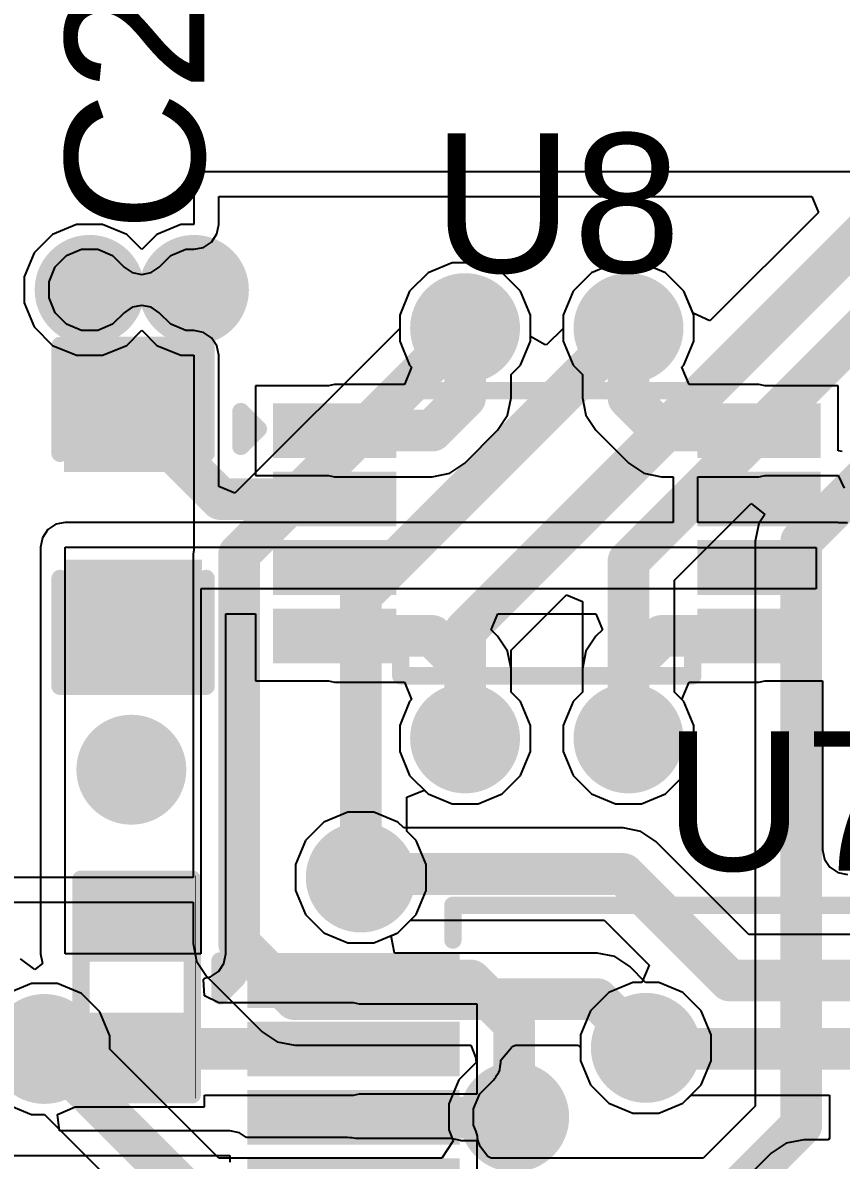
# Model space of a CAD drawing. Header units: millimetres. Extents: x -3 to 175, y -4 to 177.
# Drawn here: x 9.95 to 15.93, y 103.4 to 111.7 of the extents above; entities that cross this region are included whole.
import ezdxf

# ---------------------------------------------------------------- set-up
doc = ezdxf.new("R2010")
doc.units = ezdxf.units.MM
for name, color, linetype in [('BottomLayer', 5, 'Continuous'), ('BottomSolder', 6, 'Continuous'), ('TopLayer', 1, 'Continuous'), ('TopOverlay', 2, 'Continuous'), ('TopPaste', 8, 'Continuous'), ('TopSolder', 216, 'Continuous'), ('ViaHoleLayer', 16, 'Continuous')]:
    doc.layers.add(name, color=color, linetype=linetype)
doc.styles.add('Arial', font='', dxfattribs={"height": 0.2})
doc.styles.get('Arial').set_extended_font_data('Arial')

# ---------------------------------------------------------------- blocks, each defined once
blk = doc.blocks.new('VSSOP_8_3_1_2_1__50')
at = {"layer": 'TopLayer'}
for points in [[(-1.14999897, 0.90000074), (-1.14999897, 0.6000013399999998), (-1.94999991, 0.60000134), (-1.94999991, 0.90000074)], [(1.94999991, 0.90000074), (1.94999991, 0.6000013399999998), (1.14999897, 0.60000134), (1.14999897, 0.90000074)], [(-1.14999897, 0.4000017399999999), (-1.14999897, 0.1000023399999999), (-1.94999991, 0.1000023400000001), (-1.94999991, 0.4000017400000001)], [(1.94999991, 0.4000017399999999), (1.94999991, 0.1000023399999999), (1.14999897, 0.1000023400000001), (1.14999897, 0.4000017400000001)], [(-1.14999897, -0.09999980000000007), (-1.14999897, -0.3999992), (-1.94999991, -0.3999991999999999), (-1.94999991, -0.09999979999999992)], [(1.94999991, -0.09999980000000007), (1.94999991, -0.3999992), (1.14999897, -0.3999991999999999), (1.14999897, -0.09999979999999992)], [(-1.14999897, -0.5999988), (-1.14999897, -0.8999982), (-1.94999991, -0.8999982), (-1.94999991, -0.5999987999999999)], [(1.94999991, -0.5999988), (1.94999991, -0.8999982), (1.14999897, -0.8999982), (1.14999897, -0.5999987999999999)]]:
    blk.add_hatch(color=1, dxfattribs=at).paths.add_polyline_path(points)
at = {"layer": 'TopPaste'}
for points in [[(-1.14999897, 0.90000074), (-1.14999897, 0.6000013399999998), (-1.94999991, 0.60000134), (-1.94999991, 0.90000074)], [(1.94999991, 0.90000074), (1.94999991, 0.6000013399999998), (1.14999897, 0.60000134), (1.14999897, 0.90000074)], [(-1.14999897, 0.4000017399999999), (-1.14999897, 0.1000023399999999), (-1.94999991, 0.1000023400000001), (-1.94999991, 0.4000017400000001)], [(1.94999991, 0.4000017399999999), (1.94999991, 0.1000023399999999), (1.14999897, 0.1000023400000001), (1.14999897, 0.4000017400000001)], [(-1.14999897, -0.09999980000000007), (-1.14999897, -0.3999992), (-1.94999991, -0.3999991999999999), (-1.94999991, -0.09999979999999992)], [(1.94999991, -0.09999980000000007), (1.94999991, -0.3999992), (1.14999897, -0.3999991999999999), (1.14999897, -0.09999979999999992)], [(-1.14999897, -0.5999988), (-1.14999897, -0.8999982), (-1.94999991, -0.8999982), (-1.94999991, -0.5999987999999999)], [(1.94999991, -0.5999988), (1.94999991, -0.8999982), (1.14999897, -0.8999982), (1.14999897, -0.5999987999999999)]]:
    blk.add_hatch(color=8, dxfattribs=at).paths.add_polyline_path(points)
at = {"layer": 'TopSolder'}
for points in [[(-1.09999907, 0.95000064), (-1.09999907, 0.55000144), (-1.99999981, 0.5500014400000001), (-1.99999981, 0.95000064)], [(1.99999981, 0.95000064), (1.99999981, 0.55000144), (1.09999907, 0.5500014400000001), (1.09999907, 0.95000064)], [(-1.09999907, 0.4500016399999999), (-1.09999907, 0.05000243999999992), (-1.99999981, 0.05000244000000008), (-1.99999981, 0.45000164)], [(1.99999981, 0.4500016399999999), (1.99999981, 0.05000243999999992), (1.09999907, 0.05000244000000008), (1.09999907, 0.45000164)], [(-1.09999907, -0.04999990000000007), (-1.09999907, -0.4499991), (-1.99999981, -0.4499990999999999), (-1.99999981, -0.04999989999999992)], [(1.99999981, -0.04999990000000007), (1.99999981, -0.4499991), (1.09999907, -0.4499990999999999), (1.09999907, -0.04999989999999992)], [(-1.09999907, -0.5499989000000001), (-1.09999907, -0.9499980999999998), (-1.99999981, -0.9499980999999998), (-1.99999981, -0.5499988999999998)], [(1.99999981, -0.5499989000000001), (1.99999981, -0.9499980999999998), (1.09999907, -0.9499980999999998), (1.09999907, -0.5499988999999998)]]:
    blk.add_hatch(color=216, dxfattribs=at).paths.add_polyline_path(points)
at = {"layer": 'TopOverlay', "const_width": 0.127}
for points in [[(-1.0668, 1.0414), (1.0668, 1.0414)], [(-1.0668, 0.9143999999999999), (-1.0668, 1.0414)], [(1.0668, 0.9143999999999999), (1.0668, 1.0414)], [(-2.2352, 0.889), (-2.1082, 0.7619999999999999)], [(-2.2352, 0.635), (-2.2352, 0.889)], [(-2.2352, 0.635), (-2.1082, 0.7619999999999999)], [(-1.0668, -1.04139746), (-1.0668, -0.91439746)], [(1.0668, -1.04139746), (1.0668, -0.91439746)], [(-1.0668, -1.04139746), (1.0668, -1.04139746)]]:
    blk.add_lwpolyline(points, dxfattribs=at)
at = {"layer": 'TopOverlay', "const_width": 0.0635}
for points in [[(-1.09855, 1.0414, 1), (-1.03505, 1.0414, 1)], [(-1.09855, 1.0414, 1), (-1.03505, 1.0414, 1)], [(1.03505, 1.0414, 1), (1.09855, 1.0414, 1)], [(1.03505, 1.0414, 1), (1.09855, 1.0414, 1)], [(-2.26695, 0.889, 1), (-2.20345, 0.889, 1)], [(-2.26695, 0.889, 1), (-2.20345, 0.889, 1)], [(-1.09855, 0.9143999999999999, 1), (-1.03505, 0.9143999999999999, 1)], [(1.03505, 0.9143999999999999, 1), (1.09855, 0.9143999999999999, 1)], [(-2.13995, 0.7619999999999999, 1), (-2.07645, 0.7619999999999999, 1)], [(-2.13995, 0.7619999999999999, 1), (-2.07645, 0.7619999999999999, 1)], [(-2.26695, 0.635, 1), (-2.20345, 0.635, 1)], [(-2.26695, 0.635, 1), (-2.20345, 0.635, 1)], [(-1.09855, -0.91439746, 1), (-1.03505, -0.91439746, 1)], [(1.03505, -0.91439746, 1), (1.09855, -0.91439746, 1)], [(-1.09855, -1.04139746, 1), (-1.03505, -1.04139746, 1)], [(-1.09855, -1.04139746, 1), (-1.03505, -1.04139746, 1)], [(1.03505, -1.04139746, 1), (1.09855, -1.04139746, 1)], [(1.03505, -1.04139746, 1), (1.09855, -1.04139746, 1)]]:
    blk.add_lwpolyline(points, format="xyb", close=True, dxfattribs=at)
blk = doc.blocks.new('VSSOP_10_51')
at = {"layer": 'TopLayer'}
for points in [[(-2.9250005, 1.15000024), (-1.47500086, 1.15000024), (-1.47500086, 0.8500008399999999), (-2.9250005, 0.8500008399999999)], [(-2.9250005, 0.65000124), (-1.47500086, 0.65000124), (-1.47500086, 0.35000184), (-2.9250005, 0.35000184)], [(-2.9250005, 0.1499997), (-1.47500086, 0.1499997), (-1.47500086, -0.1499997), (-2.9250005, -0.1499997)]]:
    blk.add_hatch(color=1, dxfattribs=at).paths.add_polyline_path(points)
at = {"layer": 'TopPaste'}
for points in [[(-2.9250005, 1.15000024), (-1.47500086, 1.15000024), (-1.47500086, 0.8500008399999999), (-2.9250005, 0.8500008399999999)], [(-2.9250005, 0.65000124), (-1.47500086, 0.65000124), (-1.47500086, 0.35000184), (-2.9250005, 0.35000184)], [(-2.9250005, 0.1499997), (-1.47500086, 0.1499997), (-1.47500086, -0.1499997), (-2.9250005, -0.1499997)]]:
    blk.add_hatch(color=8, dxfattribs=at).paths.add_polyline_path(points)
at = {"layer": 'TopSolder'}
for points in [[(-2.9750004, 1.20000014), (-1.42500096, 1.20000014), (-1.42500096, 0.8000009399999999), (-2.9750004, 0.8000009399999999)], [(-2.9750004, 0.7000011399999999), (-1.42500096, 0.7000011399999999), (-1.42500096, 0.30000194), (-2.9750004, 0.30000194)], [(-2.9750004, 0.1999996), (-1.42500096, 0.1999996), (-1.42500096, -0.1999996), (-2.9750004, -0.1999996)], [(-2.9750004, -0.2999994), (-1.42500096, -0.2999994), (-1.42500096, -0.6999985999999999), (-2.9750004, -0.6999985999999999)]]:
    blk.add_hatch(color=216, dxfattribs=at).paths.add_polyline_path(points)
at = {"layer": 'TopOverlay', "const_width": 0.127}
for points in [[(-1.4732, 1.5494), (1.4732, 1.5494)], [(-1.4732, 1.2954), (-1.4732, 1.5494)], [(-3.175, 1.143), (-3.048, 1.016)], [(-3.175, 0.889), (-3.175, 1.143)], [(-3.175, 0.889), (-3.048, 1.016)]]:
    blk.add_lwpolyline(points, dxfattribs=at)
at = {"layer": 'TopOverlay', "const_width": 0.0635}
for points in [[(-1.50495, 1.5494, 1), (-1.44145, 1.5494, 1)], [(-1.50495, 1.5494, 1), (-1.44145, 1.5494, 1)], [(-1.50495, 1.2954, 1), (-1.44145, 1.2954, 1)], [(-3.20675, 1.143, 1), (-3.14325, 1.143, 1)], [(-3.20675, 1.143, 1), (-3.14325, 1.143, 1)], [(-3.07975, 1.016, 1), (-3.01625, 1.016, 1)], [(-3.07975, 1.016, 1), (-3.01625, 1.016, 1)], [(-3.20675, 0.889, 1), (-3.14325, 0.889, 1)], [(-3.20675, 0.889, 1), (-3.14325, 0.889, 1)]]:
    blk.add_lwpolyline(points, format="xyb", close=True, dxfattribs=at)
blk = doc.blocks.new('R___0402_66')
at = {"layer": 'TopLayer'}
for points in [[(-0.6985, -0.3175), (-0.6985, 0.3175), (-0.2412999999999999, 0.3175), (-0.2413, -0.3175)], [(0.2412999999999999, -0.3175), (0.2413, 0.3175), (0.6985, 0.3175), (0.6985, -0.3175)]]:
    blk.add_hatch(color=1, dxfattribs=at).paths.add_polyline_path(points)
at = {"layer": 'TopPaste'}
for points in [[(-0.6985, -0.3175), (-0.6985, 0.3175), (-0.2412999999999999, 0.3175), (-0.2413, -0.3175)], [(0.2412999999999999, -0.3175), (0.2413, 0.3175), (0.6985, 0.3175), (0.6985, -0.3175)]]:
    blk.add_hatch(color=8, dxfattribs=at).paths.add_polyline_path(points)
at = {"layer": 'TopSolder'}
for points in [[(-0.75350116, -0.37250116), (-0.75350116, 0.37250116), (-0.1862988399999999, 0.37250116), (-0.18629884, -0.37250116)], [(0.1862988399999999, -0.37250116), (0.18629884, 0.37250116), (0.75350116, 0.37250116), (0.75350116, -0.37250116)]]:
    blk.add_hatch(color=216, dxfattribs=at).paths.add_polyline_path(points)
at = {"layer": 'TopOverlay'}
for points, const_width in [([(-0.7874, 0.4064), (-0.7874, -0.4064)], 0.127), ([(-0.7874, 0.4064), (0.7874, 0.4064)], 0.127), ([(0.7874, 0.4064), (0.7874, -0.4064)], 0.127), ([(-0.7874, -0.4064), (0.7874, -0.4064)], 0.127), ([(-0.8128, -0.4318), (0.8128, -0.4318)], 0.0032258)]:
    blk.add_lwpolyline(points, dxfattribs=dict(at, const_width=const_width))
for points, const_width in [([(-0.8191499999999999, 0.4064, 1), (-0.7556499999999999, 0.4064, 1)], 0.0635), ([(-0.8191499999999999, 0.4064, 1), (-0.7556499999999999, 0.4064, 1)], 0.0635), ([(0.7556499999999999, 0.4064, 1), (0.8191499999999999, 0.4064, 1)], 0.0635), ([(0.7556499999999999, 0.4064, 1), (0.8191499999999999, 0.4064, 1)], 0.0635), ([(-0.8191499999999999, -0.4064, 1), (-0.7556499999999999, -0.4064, 1)], 0.0635), ([(-0.8191499999999999, -0.4064, 1), (-0.7556499999999999, -0.4064, 1)], 0.0635), ([(0.7556499999999999, -0.4064, 1), (0.8191499999999999, -0.4064, 1)], 0.0635), ([(0.7556499999999999, -0.4064, 1), (0.8191499999999999, -0.4064, 1)], 0.0635), ([(-0.81360518, -0.4318, 1), (-0.8119948199999999, -0.4318, 1)], 0.0016129), ([(0.8119948199999999, -0.4318, 1), (0.81360518, -0.4318, 1)], 0.0016129)]:
    blk.add_lwpolyline(points, format="xyb", close=True, dxfattribs=dict(at, const_width=const_width))
blk = doc.blocks.new('C___0603_148')
at = {"layer": 'TopLayer'}
for points in [[(-0.3809999999999999, 0.4445), (-0.3809999999999999, -0.4445), (-1.143, -0.4445), (-1.143, 0.4445)], [(1.143, 0.4445), (1.143, -0.4445), (0.3809999999999999, -0.4445), (0.3809999999999999, 0.4445)]]:
    blk.add_hatch(color=1, dxfattribs=at).paths.add_polyline_path(points)
at = {"layer": 'TopPaste'}
for points in [[(-0.3809999999999999, 0.4445), (-0.3809999999999999, -0.4445), (-1.143, -0.4445), (-1.143, 0.4445)], [(1.143, 0.4445), (1.143, -0.4445), (0.3809999999999999, -0.4445), (0.3809999999999999, 0.4445)]]:
    blk.add_hatch(color=8, dxfattribs=at).paths.add_polyline_path(points)
at = {"layer": 'TopSolder'}
for points in [[(-0.3210001199999999, 0.50449988), (-0.3210001199999999, -0.50449988), (-1.20299988, -0.50449988), (-1.20299988, 0.50449988)], [(1.20299988, 0.50449988), (1.20299988, -0.50449988), (0.3210001199999999, -0.50449988), (0.3210001199999999, 0.50449988)]]:
    blk.add_hatch(color=216, dxfattribs=at).paths.add_polyline_path(points)
at = {"layer": 'TopOverlay', "const_width": 0.127}
for points in [[(-1.2446, 0.5334), (-0.4571999999999999, 0.5334)], [(-1.2446, 0.5334), (-1.2446, -0.5334)], [(0.4571999999999999, 0.5334), (1.2446, 0.5334)], [(1.2446, 0.5334), (1.2446, -0.5334)], [(-1.2446, -0.5334), (-0.4571999999999999, -0.5334)], [(0.4571999999999999, -0.5334), (1.2446, -0.5334)]]:
    blk.add_lwpolyline(points, dxfattribs=at)
at = {"layer": 'TopOverlay', "const_width": 0.0635}
for points in [[(-1.27635, 0.5334, 1), (-1.21285, 0.5334, 1)], [(-1.27635, 0.5334, 1), (-1.21285, 0.5334, 1)], [(-0.4889499999999999, 0.5334, 1), (-0.42545, 0.5334, 1)], [(0.42545, 0.5334, 1), (0.4889499999999999, 0.5334, 1)], [(1.21285, 0.5334, 1), (1.27635, 0.5334, 1)], [(1.21285, 0.5334, 1), (1.27635, 0.5334, 1)], [(-1.27635, -0.5334, 1), (-1.21285, -0.5334, 1)], [(-1.27635, -0.5334, 1), (-1.21285, -0.5334, 1)], [(-0.4889499999999999, -0.5334, 1), (-0.42545, -0.5334, 1)], [(0.42545, -0.5334, 1), (0.4889499999999999, -0.5334, 1)], [(1.21285, -0.5334, 1), (1.27635, -0.5334, 1)], [(1.21285, -0.5334, 1), (1.27635, -0.5334, 1)]]:
    blk.add_lwpolyline(points, format="xyb", close=True, dxfattribs=at)

msp = doc.modelspace()

# ---------------------------------------------------------------- hatches: boundary and pattern name
at = {"layer": 'BottomLayer'}
h = msp.add_hatch(color=5, dxfattribs=at)
edge = h.paths.add_edge_path()
edge.add_arc((10.4394, 109.7534), 0.2999994, 0, 360)
h = msp.add_hatch(color=5, dxfattribs=at)
edge = h.paths.add_edge_path()
edge.add_arc((11.2014, 109.7534), 0.2999994, 0, 360)
h = msp.add_hatch(color=5, dxfattribs=at)
edge = h.paths.add_edge_path()
edge.add_arc((13.1826, 109.474), 0.2999994, 0, 360)
h = msp.add_hatch(color=5, dxfattribs=at)
edge = h.paths.add_edge_path()
edge.add_arc((14.37669972, 109.474), 0.2999994, 0, 360)
h = msp.add_hatch(color=5, dxfattribs=at)
edge = h.paths.add_edge_path()
edge.add_arc((13.1826, 106.47680254), 0.2999994, 0, 360)
h = msp.add_hatch(color=5, dxfattribs=at)
edge = h.paths.add_edge_path()
edge.add_arc((14.37669972, 106.47680254), 0.2999994, 0, 360)
h = msp.add_hatch(color=5, dxfattribs=at)
edge = h.paths.add_edge_path()
edge.add_arc((10.7442, 106.2482), 0.2999994, 0, 360)
h = msp.add_hatch(color=5, dxfattribs=at)
edge = h.paths.add_edge_path()
edge.add_arc((12.4206, 105.4608), 0.2999994, 0, 360)
h = msp.add_hatch(color=5, dxfattribs=at)
edge = h.paths.add_edge_path()
edge.add_arc((10.1092, 104.20820154), 0.2999994, 0, 360)
h = msp.add_hatch(color=5, dxfattribs=at)
edge = h.paths.add_edge_path()
edge.add_arc((14.5034, 104.2162), 0.2999994, 0, 360)
h = msp.add_hatch(color=5, dxfattribs=at)
edge = h.paths.add_edge_path()
edge.add_arc((13.54142326, 103.7112353), 0.2999994, 0, 360)
at = {"layer": 'BottomSolder'}
h = msp.add_hatch(color=6, dxfattribs=at)
edge = h.paths.add_edge_path()
edge.add_arc((10.4394, 109.7534), 0.4015993999999999, 0, 360)
h = msp.add_hatch(color=6, dxfattribs=at)
edge = h.paths.add_edge_path()
edge.add_arc((11.2014, 109.7534), 0.4015993999999999, 0, 360)
h = msp.add_hatch(color=6, dxfattribs=at)
edge = h.paths.add_edge_path()
edge.add_arc((13.1826, 109.474), 0.4015993999999999, 0, 360)
h = msp.add_hatch(color=6, dxfattribs=at)
edge = h.paths.add_edge_path()
edge.add_arc((14.37669972, 109.474), 0.4015993999999999, 0, 360)
h = msp.add_hatch(color=6, dxfattribs=at)
edge = h.paths.add_edge_path()
edge.add_arc((13.1826, 106.47680254), 0.4015993999999999, 0, 360)
h = msp.add_hatch(color=6, dxfattribs=at)
edge = h.paths.add_edge_path()
edge.add_arc((14.37669972, 106.47680254), 0.4015993999999999, 0, 360)
h = msp.add_hatch(color=6, dxfattribs=at)
edge = h.paths.add_edge_path()
edge.add_arc((10.7442, 106.2482), 0.4015993999999999, 0, 360)
h = msp.add_hatch(color=6, dxfattribs=at)
edge = h.paths.add_edge_path()
edge.add_arc((12.4206, 105.4608), 0.4015993999999999, 0, 360)
h = msp.add_hatch(color=6, dxfattribs=at)
edge = h.paths.add_edge_path()
edge.add_arc((10.1092, 104.20820154), 0.4015993999999999, 0, 360)
h = msp.add_hatch(color=6, dxfattribs=at)
edge = h.paths.add_edge_path()
edge.add_arc((14.5034, 104.2162), 0.4015993999999999, 0, 360)
h = msp.add_hatch(color=6, dxfattribs=at)
edge = h.paths.add_edge_path()
edge.add_arc((13.54142326, 103.7112353), 0.4015993999999999, 0, 360)
at = {"layer": 'TopLayer'}
h = msp.add_hatch(color=1, dxfattribs=at)
edge = h.paths.add_edge_path()
edge.add_arc((10.4394, 109.7534), 0.2999994, 0, 360)
h = msp.add_hatch(color=1, dxfattribs=at)
edge = h.paths.add_edge_path()
edge.add_arc((11.2014, 109.7534), 0.2999994, 0, 360)
h = msp.add_hatch(color=1, dxfattribs=at)
edge = h.paths.add_edge_path()
edge.add_arc((13.1826, 109.474), 0.2999994, 0, 360)
h = msp.add_hatch(color=1, dxfattribs=at)
edge = h.paths.add_edge_path()
edge.add_arc((14.37669972, 109.474), 0.2999994, 0, 360)
h = msp.add_hatch(color=1, dxfattribs=at)
edge = h.paths.add_edge_path()
edge.add_arc((13.1826, 106.47680254), 0.2999994, 0, 360)
h = msp.add_hatch(color=1, dxfattribs=at)
edge = h.paths.add_edge_path()
edge.add_arc((14.37669972, 106.47680254), 0.2999994, 0, 360)
h = msp.add_hatch(color=1, dxfattribs=at)
edge = h.paths.add_edge_path()
edge.add_arc((10.7442, 106.2482), 0.2999994, 0, 360)
h = msp.add_hatch(color=1, dxfattribs=at)
edge = h.paths.add_edge_path()
edge.add_arc((12.4206, 105.4608), 0.2999994, 0, 360)
h = msp.add_hatch(color=1, dxfattribs=at)
edge = h.paths.add_edge_path()
edge.add_arc((10.1092, 104.20820154), 0.2999994, 0, 360)
h = msp.add_hatch(color=1, dxfattribs=at)
edge = h.paths.add_edge_path()
edge.add_arc((14.5034, 104.2162), 0.2999994, 0, 360)
h = msp.add_hatch(color=1, dxfattribs=at)
edge = h.paths.add_edge_path()
edge.add_arc((13.54142326, 103.7112353), 0.2999994, 0, 360)
at = {"layer": 'TopSolder'}
h = msp.add_hatch(color=216, dxfattribs=at)
edge = h.paths.add_edge_path()
edge.add_arc((10.4394, 109.7534), 0.4015993999999999, 0, 360)
h = msp.add_hatch(color=216, dxfattribs=at)
edge = h.paths.add_edge_path()
edge.add_arc((11.2014, 109.7534), 0.4015993999999999, 0, 360)
h = msp.add_hatch(color=216, dxfattribs=at)
edge = h.paths.add_edge_path()
edge.add_arc((13.1826, 109.474), 0.4015993999999999, 0, 360)
h = msp.add_hatch(color=216, dxfattribs=at)
edge = h.paths.add_edge_path()
edge.add_arc((14.37669972, 109.474), 0.4015993999999999, 0, 360)
h = msp.add_hatch(color=216, dxfattribs=at)
edge = h.paths.add_edge_path()
edge.add_arc((13.1826, 106.47680254), 0.4015993999999999, 0, 360)
h = msp.add_hatch(color=216, dxfattribs=at)
edge = h.paths.add_edge_path()
edge.add_arc((14.37669972, 106.47680254), 0.4015993999999999, 0, 360)
h = msp.add_hatch(color=216, dxfattribs=at)
edge = h.paths.add_edge_path()
edge.add_arc((10.7442, 106.2482), 0.4015993999999999, 0, 360)
h = msp.add_hatch(color=216, dxfattribs=at)
edge = h.paths.add_edge_path()
edge.add_arc((12.4206, 105.4608), 0.4015993999999999, 0, 360)
h = msp.add_hatch(color=216, dxfattribs=at)
edge = h.paths.add_edge_path()
edge.add_arc((10.1092, 104.20820154), 0.4015993999999999, 0, 360)
h = msp.add_hatch(color=216, dxfattribs=at)
edge = h.paths.add_edge_path()
edge.add_arc((14.5034, 104.2162), 0.4015993999999999, 0, 360)
h = msp.add_hatch(color=216, dxfattribs=at)
edge = h.paths.add_edge_path()
edge.add_arc((13.54142326, 103.7112353), 0.4015993999999999, 0, 360)
at = {"layer": 'ViaHoleLayer'}
h = msp.add_hatch(color=16, dxfattribs=at)
edge = h.paths.add_edge_path()
edge.add_arc((10.4394, 109.7534), 0.1499997, 0, 360)
h = msp.add_hatch(color=16, dxfattribs=at)
edge = h.paths.add_edge_path()
edge.add_arc((11.2014, 109.7534), 0.1499997, 0, 360)
h = msp.add_hatch(color=16, dxfattribs=at)
edge = h.paths.add_edge_path()
edge.add_arc((13.1826, 109.474), 0.1499997, 0, 360)
h = msp.add_hatch(color=16, dxfattribs=at)
edge = h.paths.add_edge_path()
edge.add_arc((14.37669972, 109.474), 0.1499997, 0, 360)
h = msp.add_hatch(color=16, dxfattribs=at)
edge = h.paths.add_edge_path()
edge.add_arc((13.1826, 106.47680254), 0.1499997, 0, 360)
h = msp.add_hatch(color=16, dxfattribs=at)
edge = h.paths.add_edge_path()
edge.add_arc((14.37669972, 106.47680254), 0.1499997, 0, 360)
h = msp.add_hatch(color=16, dxfattribs=at)
edge = h.paths.add_edge_path()
edge.add_arc((10.7442, 106.2482), 0.1499997, 0, 360)
h = msp.add_hatch(color=16, dxfattribs=at)
edge = h.paths.add_edge_path()
edge.add_arc((12.4206, 105.4608), 0.1499997, 0, 360)
h = msp.add_hatch(color=16, dxfattribs=at)
edge = h.paths.add_edge_path()
edge.add_arc((10.1092, 104.20820154), 0.1499997, 0, 360)
h = msp.add_hatch(color=16, dxfattribs=at)
edge = h.paths.add_edge_path()
edge.add_arc((14.5034, 104.2162), 0.1499997, 0, 360)
h = msp.add_hatch(color=16, dxfattribs=at)
edge = h.paths.add_edge_path()
edge.add_arc((13.54142326, 103.7112353), 0.1499997, 0, 360)

# ---------------------------------------------------------------- linework, layer by layer
at = {"layer": 'BottomLayer'}
for p, q in [((16.062579, 110.617), (11.2014, 110.617)), ((11.2014, 110.617), (11.2014, 110.2311994)), ((11.38268234, 110.2311994), (11.38268234, 110.43571766)), ((11.38268234, 110.43571766), (15.715361, 110.43571766)), ((15.715361, 110.43571766), (15.7639639, 110.3183849)), ((15.7639639, 110.3183849), (14.97183188, 109.52625288)), ((10.34436082, 110.2311994), (10.16874776, 110.15845888)), ((10.53443918, 110.2311994), (10.34436082, 110.2311994)), ((10.71005224, 110.15845888), (10.53443918, 110.2311994)), ((11.10636082, 110.2311994), (10.93074776, 110.15845888)), ((11.2014, 110.2311994), (11.10636082, 110.2311994)), ((11.36888252, 110.16182692), (11.38268234, 110.2311994)), ((10.16874776, 110.15845888), (10.03434112, 110.02405224)), ((10.8204, 110.04811112), (10.71005224, 110.15845888)), ((10.93074776, 110.15845888), (10.8204, 110.04811112)), ((11.32958618, 110.10301322), (11.36888252, 110.16182692)), ((10.03434112, 110.02405224), (9.961600599999999, 109.84843918)), ((10.27143742, 110.00477618), (10.38041866, 110.04991706)), ((10.38041866, 110.04991706), (10.49838388, 110.04991706)), ((10.49838388, 110.04991706), (10.60736258, 110.00477618)), ((11.03343742, 110.00477618), (11.14241866, 110.04991706)), ((11.14241866, 110.04991706), (11.2014, 110.04991706)), ((11.2014, 110.04991706), (11.27077248, 110.06371688)), ((11.27077248, 110.06371688), (11.32958618, 110.10301322)), ((10.18802382, 109.92136258), (10.27143742, 110.00477618)), ((10.60736258, 110.00477618), (10.69221382, 109.91992494)), ((10.94858618, 109.91992494), (11.03343742, 110.00477618)), ((13.08756082, 109.9517994), (12.91194776, 109.87905888)), ((13.27763918, 109.9517994), (13.08756082, 109.9517994)), ((13.45325224, 109.87905888), (13.27763918, 109.9517994)), ((14.28166054, 109.9517994), (14.10604748, 109.87905888)), ((14.4717389, 109.9517994), (14.28166054, 109.9517994)), ((14.64735196, 109.87905888), (14.4717389, 109.9517994)), ((10.14288294, 109.81238388), (10.18802382, 109.92136258)), ((10.69221382, 109.91992494), (10.75102498, 109.8806286)), ((10.75102498, 109.8806286), (10.8204, 109.86682878)), ((10.8204, 109.86682878), (10.88977502, 109.8806286)), ((10.88977502, 109.8806286), (10.94858618, 109.91992494)), ((12.91194776, 109.87905888), (12.77754112, 109.74465224)), ((13.58765888, 109.74465224), (13.45325224, 109.87905888)), ((14.10604748, 109.87905888), (13.97164084, 109.74465224)), ((14.7817586, 109.74465224), (14.64735196, 109.87905888)), ((9.961600599999999, 109.84843918), (9.961600599999999, 109.65836082)), ((10.14288294, 109.69441866), (10.14288294, 109.81238388)), ((10.18802382, 109.58543742), (10.14288294, 109.69441866)), ((12.77754112, 109.74465224), (12.7048006, 109.56903918)), ((13.6603994, 109.56903918), (13.58765888, 109.74465224)), ((13.97164084, 109.74465224), (13.89890032, 109.56903918)), ((14.84879174, 109.58281868), (14.7817586, 109.74465224)), ((9.961600599999999, 109.65836082), (10.03434112, 109.48274776)), ((10.75102498, 109.6261714), (10.69221382, 109.58687506)), ((10.8204, 109.63997122), (10.75102498, 109.6261714)), ((10.88977502, 109.6261714), (10.8204, 109.63997122)), ((10.94858618, 109.58687506), (10.88977502, 109.6261714)), ((10.27143742, 109.50202382), (10.18802382, 109.58543742)), ((10.69221382, 109.58687506), (10.60736258, 109.50202382)), ((11.03343742, 109.50202382), (10.94858618, 109.58687506)), ((12.7048006, 109.56903918), (12.7048006, 109.4723236)), ((13.6603994, 109.41342862), (13.6603994, 109.56903918)), ((13.89890032, 109.56903918), (13.89890032, 109.4723236)), ((14.97183188, 109.52625288), (14.84879174, 109.58281868)), ((10.03434112, 109.48274776), (10.16874776, 109.34834112)), ((10.38041612, 109.45688294), (10.27143742, 109.50202382)), ((10.49838134, 109.45688294), (10.38041612, 109.45688294)), ((10.60736258, 109.50202382), (10.49838134, 109.45688294)), ((10.71005224, 109.34834112), (10.8204, 109.45868888)), ((10.8204, 109.45868888), (10.93074776, 109.34834112)), ((11.14241612, 109.45688294), (11.03343742, 109.50202382)), ((11.2014, 109.45688294), (11.14241612, 109.45688294)), ((11.27077248, 109.44308312), (11.2014, 109.45688294)), ((11.32958618, 109.40378678), (11.27077248, 109.44308312)), ((12.7048006, 109.4723236), (11.5000151, 108.2675381)), ((13.89890032, 109.4723236), (13.77773216, 109.35115544)), ((11.36888252, 109.34497308), (11.32958618, 109.40378678)), ((13.7629519, 109.35466064), (13.6603994, 109.41342862)), ((10.16874776, 109.34834112), (10.34436082, 109.2756006)), ((10.34436082, 109.2756006), (10.53443918, 109.2756006)), ((10.53443918, 109.2756006), (10.71005224, 109.34834112)), ((10.93074776, 109.34834112), (11.10636082, 109.2756006)), ((11.10636082, 109.2756006), (11.2014, 109.2756006)), ((11.2014, 109.2756006), (11.2014, 107.85552216)), ((11.38268234, 109.2756006), (11.36888252, 109.34497308)), ((11.38268234, 108.316141), (11.38268234, 109.2756006)), ((13.77773216, 109.35115544), (13.7629519, 109.35466064)), ((11.5000151, 108.2675381), (11.38268234, 108.316141)), ((14.71336656, 107.63304102), (15.27381502, 108.19348948)), ((15.27381502, 108.19348948), (15.37246354, 108.11253206)), ((15.37246354, 108.11253206), (15.32818626, 108.046266)), ((15.32818626, 108.046266), (15.30255766, 107.91742704)), ((15.30255766, 107.91742704), (15.30255766, 103.78968066)), ((11.2014, 107.85552216), (11.19493062, 107.823)), ((11.19493062, 107.823), (11.19493062, 105.4608)), ((14.7133691, 106.81584428), (14.71336656, 107.63304102)), ((13.51926938, 107.12144438), (13.92269504, 107.52487004)), ((13.92269504, 107.52487004), (14.0400278, 107.47626968)), ((14.0400278, 107.47626968), (14.04003034, 106.81584428)), ((13.51926938, 106.81584428), (13.51926938, 107.12144438)), ((13.58765888, 106.74745478), (13.51926938, 106.81584428)), ((14.04003034, 106.81584428), (13.97164084, 106.74745478)), ((14.7817586, 106.74745478), (14.7133691, 106.81584428)), ((13.6603994, 106.57184172), (13.58765888, 106.74745478)), ((13.97164084, 106.74745478), (13.89890032, 106.57184172)), ((14.85449912, 106.57184172), (14.7817586, 106.74745478)), ((13.6603994, 106.38176336), (13.6603994, 106.57184172)), ((13.89890032, 106.57184172), (13.89890032, 106.38176336)), ((14.85449912, 106.38176336), (14.85449912, 106.57184172)), ((13.58765888, 106.2061503), (13.6603994, 106.38176336)), ((13.89890032, 106.38176336), (13.97164084, 106.2061503)), ((14.7817586, 106.2061503), (14.85449912, 106.38176336)), ((13.45325224, 106.07174366), (13.58765888, 106.2061503)), ((13.97164084, 106.2061503), (14.10604748, 106.07174366)), ((14.64735196, 106.07174366), (14.7817586, 106.2061503)), ((12.75726684, 106.04681864), (12.88426684, 106.09942458)), ((12.75726684, 105.79984428), (12.75726684, 106.04681864)), ((12.88426684, 106.09942458), (12.91194776, 106.07174366)), ((12.91194776, 106.07174366), (13.08756082, 105.99900314)), ((13.27763918, 105.99900314), (13.45325224, 106.07174366)), ((14.10604748, 106.07174366), (14.28166054, 105.99900314)), ((14.4717389, 105.99900314), (14.64735196, 106.07174366)), ((13.08756082, 105.99900314), (13.27763918, 105.99900314)), ((14.28166054, 105.99900314), (14.4717389, 105.99900314)), ((12.82565888, 105.73145224), (12.75726684, 105.79984428)), ((12.8983994, 105.55583918), (12.82565888, 105.73145224)), ((12.8983994, 105.36576082), (12.8983994, 105.55583918)), ((11.19493062, 105.4608), (7.543799999999999, 105.4608)), ((12.82565888, 105.19014776), (12.8983994, 105.36576082)), ((7.543799999999999, 105.27951766), (11.19493062, 105.27951766)), ((11.19493062, 105.27951766), (11.19493062, 104.9782)), ((12.69125224, 105.05574112), (12.82565888, 105.19014776)), ((12.64231406, 105.03546938), (12.69125224, 105.05574112)), ((11.19493062, 104.9782), (11.22055922, 104.84936104)), ((12.66757436, 104.90846938), (12.64231406, 105.03546938)), ((14.1478, 104.90846938), (12.66757436, 104.90846938)), ((14.27663896, 104.88284078), (14.1478, 104.90846938)), ((14.3858615, 104.8098615), (14.27663896, 104.88284078)), ((11.22055922, 104.84936104), (11.2935385, 104.7401385)), ((14.5017236, 104.6939994), (14.3858615, 104.8098615)), ((11.2935385, 104.7401385), (11.6999385, 104.3337385)), ((10.01416082, 104.68600094), (9.838547759999999, 104.61326042)), ((10.20423918, 104.68600094), (10.01416082, 104.68600094)), ((10.37985224, 104.61326042), (10.20423918, 104.68600094)), ((14.59843918, 104.6939994), (14.5017236, 104.6939994)), ((14.77405224, 104.62125888), (14.59843918, 104.6939994)), ((14.90845888, 104.48685224), (14.77405224, 104.62125888)), ((10.51425888, 104.47885378), (10.37985224, 104.61326042)), ((10.5869994, 104.30324072), (10.51425888, 104.47885378)), ((14.9811994, 104.31123918), (14.90845888, 104.48685224)), ((10.5869994, 104.20652514), (10.5869994, 104.30324072)), ((11.6999385, 104.3337385), (11.80916104, 104.26075922)), ((14.9811994, 104.12116082), (14.9811994, 104.31123918)), ((11.38365516, 103.40986938), (10.5869994, 104.20652514)), ((11.80916104, 104.26075922), (11.938, 104.23513062)), ((11.938, 104.23513062), (13.22580032, 104.23513062)), ((13.22580032, 104.23513062), (13.25904892, 104.14726694)), ((13.44421238, 104.12583188), (13.52155284, 104.21935468)), ((13.52155284, 104.21935468), (13.53419696, 104.22794242)), ((13.53419696, 104.22794242), (13.55212174, 104.23513062)), ((13.55212174, 104.23513062), (14.00834638, 104.23513062)), ((14.00834638, 104.23513062), (14.0256006, 104.2178764)), ((14.0256006, 104.2178764), (14.0256006, 104.12116082)), ((13.25904892, 104.14726694), (13.26260746, 104.10813062)), ((13.4438898, 104.10813062), (13.44421238, 104.12583188)), ((13.26260746, 104.10813062), (13.13636438, 103.98188754)), ((13.43008998, 104.0387556), (13.43171304, 104.04691154)), ((13.43171304, 104.04691154), (13.43568306, 104.05420896)), ((13.43568306, 104.05420896), (13.43856342, 104.08134886)), ((13.43856342, 104.08134886), (13.4438898, 104.10813062)), ((14.0256006, 104.12116082), (14.09834112, 103.94554776)), ((14.90845888, 103.94554776), (14.9811994, 104.12116082)), ((13.13636438, 103.98188754), (13.06362386, 103.80627448)), ((13.29004708, 103.87919788), (13.39079364, 103.97994444)), ((13.39079364, 103.97994444), (13.39540882, 103.98685324)), ((13.39540882, 103.98685324), (13.40187566, 103.99207802)), ((13.40187566, 103.99207802), (13.41492364, 104.01605816)), ((13.41492364, 104.01605816), (13.43008998, 104.0387556)), ((13.2449062, 103.77021918), (13.29004708, 103.87919788)), ((14.09834112, 103.94554776), (14.23274776, 103.81114112)), ((14.77405224, 103.81114112), (14.90845888, 103.94554776)), ((9.838547759999999, 103.80314266), (10.01416082, 103.73040214)), ((13.06362386, 103.80627448), (13.06362386, 103.61619612)), ((14.23274776, 103.81114112), (14.40836082, 103.7384006)), ((14.59843918, 103.7384006), (14.77405224, 103.81114112)), ((10.01416082, 103.73040214), (10.1108764, 103.73040214)), ((10.1108764, 103.73040214), (11.00614004, 102.8351385)), ((13.2449062, 103.6522565), (13.2449062, 103.77021918)), ((14.40836082, 103.7384006), (14.59843918, 103.7384006)), ((15.30255766, 103.78968066), (14.92274638, 103.40986938)), ((13.26396382, 103.60624694), (13.2449062, 103.6522565)), ((13.06362386, 103.61619612), (13.0964813, 103.53687192)), ((13.26744616, 103.58873618), (13.26396382, 103.60624694)), ((13.2742813, 103.57223888), (13.26744616, 103.58873618)), ((13.2742813, 103.55438268), (13.2742813, 103.57223888)), ((13.27776364, 103.53687446), (13.2742813, 103.55438268)), ((13.0964813, 103.53687192), (13.01162244, 103.40986938)), ((13.27776364, 103.53687192), (13.27776364, 103.53687446)), ((13.29356498, 103.49462918), (13.27776364, 103.53687192)), ((13.3496685, 103.42268368), (13.29356498, 103.49462918)), ((13.01162244, 103.40986938), (11.38365516, 103.40986938)), ((13.35342262, 103.41983888), (13.3496685, 103.42268368)), ((13.37213226, 103.40986938), (13.35342262, 103.41983888)), ((14.92274638, 103.40986938), (13.37213226, 103.40986938))]:
    msp.add_line(p, q, dxfattribs=at)
at = {"layer": 'BottomLayer', "const_width": 0.3048}
for points in [[(13.1826, 107.260898), (17.148302, 111.2266)], [(14.37669718, 107.77249464), (17.27200254, 110.6678)], [(15.63922704, 107.91742704), (17.8562, 110.1344)], [(11.5316, 107.823), (13.1826, 109.474)], [(12.42059746, 107.51789774), (14.37669972, 109.474)], [(15.63922704, 103.65022704), (15.63922704, 107.91742704)], [(11.5316, 104.9782), (11.5316, 107.823)], [(14.37669718, 107.77249464), (14.37669972, 106.47680254)], [(12.42059746, 105.46080254), (12.42059746, 107.51789774)], [(13.1826, 106.47680254), (13.1826, 107.260898)], [(11.5316, 104.9782), (11.938, 104.5718)], [(11.938, 104.5718), (14.1478, 104.5718)], [(14.1478, 104.5718), (14.5034, 104.2162)], [(10.1092, 104.20820154), (11.24420154, 103.0732)], [(15.0622, 103.0732), (15.63922704, 103.65022704)]]:
    msp.add_lwpolyline(points, dxfattribs=at)
at = {"layer": 'BottomLayer', "const_width": 0.1524}
for points in [[(13.1064, 109.474, 1), (13.2588, 109.474, 1)], [(14.30049972, 109.474, 1), (14.45289972, 109.474, 1)], [(15.56302704, 107.91742704, 1), (15.71542704, 107.91742704, 1)], [(15.56302704, 107.91742704, 1), (15.71542704, 107.91742704, 1)], [(11.4554, 107.823, 1), (11.6078, 107.823, 1)], [(11.4554, 107.823, 1), (11.6078, 107.823, 1)], [(14.30049718, 107.77249464, 1), (14.45289718, 107.77249464, 1)], [(14.30049718, 107.77249464, 1), (14.45289718, 107.77249464, 1)], [(12.34439746, 107.51789774, 1), (12.49679746, 107.51789774, 1)], [(12.34439746, 107.51789774, 1), (12.49679746, 107.51789774, 1)], [(13.1064, 107.260898, 1), (13.2588, 107.260898, 1)], [(13.1064, 107.260898, 1), (13.2588, 107.260898, 1)], [(13.1064, 106.47680254, 1), (13.2588, 106.47680254, 1)], [(14.30049972, 106.47680254, 1), (14.45289972, 106.47680254, 1)], [(12.34439746, 105.46080254, 1), (12.49679746, 105.46080254, 1)], [(11.4554, 104.9782, 1), (11.6078, 104.9782, 1)], [(11.4554, 104.9782, 1), (11.6078, 104.9782, 1)], [(11.8618, 104.5718, 1), (12.0142, 104.5718, 1)], [(11.8618, 104.5718, 1), (12.0142, 104.5718, 1)], [(14.0716, 104.5718, 1), (14.224, 104.5718, 1)], [(14.0716, 104.5718, 1), (14.224, 104.5718, 1)], [(10.033, 104.20820154, 1), (10.1854, 104.20820154, 1)], [(14.4272, 104.2162, 1), (14.5796, 104.2162, 1)], [(15.56302704, 103.65022704, 1), (15.71542704, 103.65022704, 1)], [(15.56302704, 103.65022704, 1), (15.71542704, 103.65022704, 1)]]:
    msp.add_lwpolyline(points, format="xyb", close=True, dxfattribs=at)
at = {"layer": 'TopLayer'}
for p, q in [((13.08756082, 109.9517994), (12.91194776, 109.87905888)), ((13.27763918, 109.9517994), (13.08756082, 109.9517994)), ((13.45325224, 109.87905888), (13.27763918, 109.9517994)), ((14.28166054, 109.9517994), (14.10604748, 109.87905888)), ((14.4717389, 109.9517994), (14.28166054, 109.9517994)), ((14.64735196, 109.87905888), (14.4717389, 109.9517994)), ((12.91194776, 109.87905888), (12.77754112, 109.74465224)), ((13.58765888, 109.74465224), (13.45325224, 109.87905888)), ((14.10604748, 109.87905888), (13.97164084, 109.74465224)), ((14.7817586, 109.74465224), (14.64735196, 109.87905888)), ((12.77754112, 109.74465224), (12.7048006, 109.56903918)), ((13.6603994, 109.56903918), (13.58765888, 109.74465224)), ((13.97164084, 109.74465224), (13.89890032, 109.56903918)), ((14.85449912, 109.56903918), (14.7817586, 109.74465224)), ((12.7048006, 109.56903918), (12.7048006, 109.37896082)), ((13.6603994, 109.37896082), (13.6603994, 109.56903918)), ((13.89890032, 109.56903918), (13.89890032, 109.37896082)), ((14.85449912, 109.37896082), (14.85449912, 109.56903918)), ((12.7048006, 109.37896082), (12.77754112, 109.20334776)), ((13.58765888, 109.20334776), (13.6603994, 109.37896082)), ((13.89890032, 109.37896082), (13.97164084, 109.20334776)), ((14.7817586, 109.20334776), (14.85449912, 109.37896082)), ((12.77754112, 109.20334776), (12.79181846, 109.18907042)), ((13.51926938, 109.13495826), (13.58765888, 109.20334776)), ((13.97164084, 109.20334776), (14.04003034, 109.13495826)), ((14.76748126, 109.18907042), (14.7817586, 109.20334776)), ((12.79181846, 109.18907042), (12.73921252, 109.06207042)), ((13.51926938, 108.966), (13.51926938, 109.13495826)), ((14.04003034, 109.13495826), (14.04003034, 108.966)), ((14.8200872, 109.06207042), (14.76748126, 109.18907042)), ((12.18506072, 109.05320074), (11.65185122, 109.05320074)), ((11.65185122, 109.05320074), (11.65185122, 108.39760134)), ((12.22965042, 109.06207042), (12.18506072, 109.05320074)), ((12.73921252, 109.06207042), (12.22965042, 109.06207042)), ((15.3296493, 109.06207042), (14.8200872, 109.06207042)), ((15.374239, 109.05320074), (15.3296493, 109.06207042)), ((15.9074485, 109.05320074), (15.374239, 109.05320074)), ((15.9074485, 108.57888368), (15.9074485, 109.05320074)), ((13.49364078, 108.83716104), (13.51926938, 108.966)), ((14.04003034, 108.966), (14.06565894, 108.83716104)), ((13.4206615, 108.7279385), (13.49364078, 108.83716104)), ((14.06565894, 108.83716104), (14.13863822, 108.7279385)), ((13.18006254, 108.48733954), (13.4206615, 108.7279385)), ((14.13863822, 108.7279385), (14.37923718, 108.48733954)), ((15.93755004, 108.57289436), (15.9074485, 108.57888368)), ((13.07084, 108.41436026), (13.18006254, 108.48733954)), ((14.37923718, 108.48733954), (14.48845972, 108.41436026)), ((11.65185122, 108.39760134), (12.18506072, 108.39760134)), ((12.18506072, 108.39760134), (12.22965042, 108.38873166)), ((12.22965042, 108.38873166), (12.94200104, 108.38873166)), ((12.94200104, 108.38873166), (13.07084, 108.41436026)), ((14.48845972, 108.41436026), (14.61729868, 108.38873166)), ((14.61729868, 108.38873166), (14.70311766, 108.38873166)), ((14.70311766, 108.38873166), (14.70311766, 108.05508234)), ((14.8844, 108.0532002), (14.8844, 108.38873166)), ((14.8844, 108.38873166), (15.3296493, 108.38873166)), ((15.3296493, 108.38873166), (15.374239, 108.39760134)), ((15.374239, 108.39760134), (15.90744596, 108.39760134)), ((15.90744596, 108.39760134), (15.95134986, 108.3056)), ((10.19222752, 108.04128252), (10.13341382, 108.00198618)), ((10.2616, 108.05508234), (10.19222752, 108.04128252)), ((14.70311766, 108.05508234), (10.2616, 108.05508234)), ((15.9074485, 108.0532002), (14.8844, 108.0532002)), ((15.9074485, 108.0516), (15.9074485, 108.0532002)), ((15.9766, 108.0516), (15.9074485, 108.0516)), ((10.13341382, 108.00198618), (10.09411748, 107.94317248)), ((10.09411748, 107.94317248), (10.08031766, 107.8738)), ((10.08031766, 107.8738), (10.08031766, 104.902)), ((10.2616, 104.902), (10.2616, 107.8738)), ((10.2616, 107.8738), (14.8749385, 107.8738)), ((14.8749385, 107.8738), (14.8844, 107.87191786)), ((14.8844, 107.87191786), (15.748, 107.87191786)), ((15.748, 107.87191786), (15.748, 107.569)), ((15.748, 107.569), (11.2522, 107.569)), ((11.2522, 107.569), (11.2522, 104.902)), ((11.43348234, 104.902), (11.43348234, 107.38771766)), ((11.43348234, 107.38771766), (11.65185122, 107.38771766)), ((11.65185122, 107.38771766), (11.65185122, 106.8976018)), ((13.37314064, 107.2703849), (13.42174354, 107.38771766)), ((13.42174354, 107.38771766), (14.13755618, 107.38771766)), ((14.13755618, 107.38771766), (14.18615908, 107.2703849)), ((13.4206615, 107.22286404), (13.37314064, 107.2703849)), ((13.49364078, 107.1136415), (13.4206615, 107.22286404)), ((14.13863822, 107.22286404), (14.06565894, 107.1136415)), ((14.18615908, 107.2703849), (14.13863822, 107.22286404)), ((13.51926938, 106.98480254), (13.49364078, 107.1136415)), ((14.06565894, 107.1136415), (14.04003034, 106.98480254)), ((13.51926938, 106.81584428), (13.51926938, 106.98480254)), ((14.04003034, 106.98480254), (14.04003034, 106.81584428)), ((11.65185122, 106.8976018), (12.18506072, 106.8976018)), ((12.18506072, 106.8976018), (12.22965042, 106.88873212)), ((12.22965042, 106.88873212), (12.73921252, 106.88873212)), ((12.73921252, 106.88873212), (12.79181846, 106.76173212)), ((14.76748126, 106.76173212), (14.8200872, 106.88873212)), ((14.8200872, 106.88873212), (15.3296493, 106.88873212)), ((15.3296493, 106.88873212), (15.374239, 106.8976018)), ((15.374239, 106.8976018), (15.79531766, 106.8976018)), ((15.79531766, 106.8976018), (15.79531766, 105.664)), ((13.58765888, 106.74745478), (13.51926938, 106.81584428)), ((14.04003034, 106.81584428), (13.97164084, 106.74745478)), ((12.77754112, 106.74745478), (12.7048006, 106.57184172)), ((12.79181846, 106.76173212), (12.77754112, 106.74745478)), ((13.6603994, 106.57184172), (13.58765888, 106.74745478)), ((13.97164084, 106.74745478), (13.89890032, 106.57184172)), ((14.7817586, 106.74745478), (14.76748126, 106.76173212)), ((14.85449912, 106.57184172), (14.7817586, 106.74745478)), ((12.7048006, 106.57184172), (12.7048006, 106.38176336)), ((13.6603994, 106.38176336), (13.6603994, 106.57184172)), ((13.89890032, 106.57184172), (13.89890032, 106.38176336)), ((14.85449912, 106.38176336), (14.85449912, 106.57184172)), ((12.7048006, 106.38176336), (12.77754112, 106.2061503)), ((13.58765888, 106.2061503), (13.6603994, 106.38176336)), ((13.89890032, 106.38176336), (13.97164084, 106.2061503)), ((14.7817586, 106.2061503), (14.85449912, 106.38176336)), ((12.77754112, 106.2061503), (12.91194776, 106.07174366)), ((13.45325224, 106.07174366), (13.58765888, 106.2061503)), ((13.97164084, 106.2061503), (14.10604748, 106.07174366)), ((14.64735196, 106.07174366), (14.7817586, 106.2061503)), ((12.91194776, 106.07174366), (13.08756082, 105.99900314)), ((13.27763918, 105.99900314), (13.45325224, 106.07174366)), ((14.10604748, 106.07174366), (14.28166054, 105.99900314)), ((14.4717389, 105.99900314), (14.64735196, 106.07174366)), ((13.08756082, 105.99900314), (13.27763918, 105.99900314)), ((14.28166054, 105.99900314), (14.4717389, 105.99900314)), ((12.32556082, 105.9385994), (12.14994776, 105.86585888)), ((12.51563918, 105.9385994), (12.32556082, 105.9385994)), ((12.69125224, 105.86585888), (12.51563918, 105.9385994)), ((12.14994776, 105.86585888), (12.01554112, 105.73145224)), ((12.73424174, 105.82286938), (12.69125224, 105.86585888)), ((14.33844986, 105.82286938), (12.73424174, 105.82286938)), ((14.46728882, 105.79724078), (14.33844986, 105.82286938)), ((14.57651136, 105.7242615), (14.46728882, 105.79724078)), ((12.01554112, 105.73145224), (11.9428006, 105.55583918)), ((15.25590294, 105.04486992), (14.57651136, 105.7242615)), ((15.79531766, 105.664), (15.80911748, 105.59462752)), ((11.9428006, 105.55583918), (11.9428006, 105.36576082)), ((15.80911748, 105.59462752), (15.84841382, 105.53581382)), ((15.84841382, 105.53581382), (15.90722752, 105.49651748)), ((15.90722752, 105.49651748), (15.9766, 105.48271766)), ((11.9428006, 105.36576082), (12.01554112, 105.19014776)), ((12.01554112, 105.19014776), (12.14994776, 105.05574112)), ((12.69125224, 105.05574112), (12.78504174, 105.14953062)), ((12.78504174, 105.14953062), (14.19899624, 105.14953062)), ((14.19899624, 105.14953062), (14.52752746, 104.8209994)), ((12.14994776, 105.05574112), (12.32556082, 104.9830006)), ((12.51563918, 104.9830006), (12.69125224, 105.05574112)), ((17.65314986, 105.04486992), (15.25590294, 105.04486992)), ((12.32556082, 104.9830006), (12.51563918, 104.9830006)), ((10.08031766, 104.902), (10.09411748, 104.83263006)), ((11.2522, 104.902), (10.2616, 104.902)), ((11.41968252, 104.83262752), (11.43348234, 104.902)), ((10.0391595, 104.78786002), (9.93488234, 104.86710294)), ((10.09411748, 104.83263006), (10.0391595, 104.78786002)), ((11.3827433, 104.77734188), (11.41968252, 104.83262752)), ((14.52752746, 104.8209994), (14.47492152, 104.6939994)), ((11.27021622, 104.7161736), (11.27774986, 104.7242)), ((11.2777524, 104.5972), (11.27021622, 104.7161736)), ((11.27774986, 104.7242), (11.32157248, 104.73451494)), ((11.32157248, 104.73451494), (11.38037348, 104.77380366)), ((11.38037348, 104.77380366), (11.38038872, 104.77381128)), ((11.38038872, 104.77381128), (11.3827433, 104.77734188)), ((14.23274776, 104.62125888), (14.09834112, 104.48685224)), ((14.40836082, 104.6939994), (14.23274776, 104.62125888)), ((14.47492152, 104.6939994), (14.40836082, 104.6939994)), ((11.38307858, 104.54487092), (11.2777524, 104.5972)), ((12.36704918, 104.54487092), (11.38307858, 104.54487092)), ((12.41163888, 104.53600124), (12.36704918, 104.54487092)), ((13.269849, 104.53600124), (12.41163888, 104.53600124)), ((13.269849, 103.88040184), (13.269849, 104.53600124)), ((14.09834112, 104.48685224), (14.0256006, 104.31123918)), ((14.0256006, 104.31123918), (14.0256006, 104.12116082)), ((14.0256006, 104.12116082), (14.09834112, 103.94554776)), ((12.36704918, 103.87153216), (12.41163888, 103.88040184)), ((12.41163888, 103.88040184), (13.269849, 103.88040184)), ((14.09834112, 103.94554776), (14.23274776, 103.81114112)), ((11.27774986, 103.7844), (11.27774986, 103.87153216)), ((11.27774986, 103.87153216), (12.36704918, 103.87153216)), ((14.23274776, 103.81114112), (14.40836082, 103.7384006)), ((14.59843918, 103.7384006), (14.77405224, 103.81114112)), ((14.77405224, 103.81114112), (14.83444074, 103.87152962)), ((14.83444074, 103.87152962), (15.84611766, 103.87152962)), ((15.84611766, 103.87152962), (15.84611766, 103.55580254)), ((10.20424172, 103.73040214), (10.33460214, 103.7844)), ((10.22036818, 103.61008234), (10.20424172, 103.73040214)), ((10.33460214, 103.7844), (11.27774986, 103.7844)), ((14.40836082, 103.7384006), (14.59843918, 103.7384006)), ((11.46424936, 103.61008234), (10.22036818, 103.61008234)), ((11.53362184, 103.59628252), (11.46424936, 103.61008234)), ((11.58540736, 103.56168264), (11.53362184, 103.59628252)), ((12.32245948, 103.56168264), (11.58540736, 103.56168264)), ((12.3399677, 103.5582003), (12.32245948, 103.56168264)), ((12.35782644, 103.5582003), (12.3399677, 103.5582003)), ((12.38491046, 103.55281296), (12.35782644, 103.5582003)), ((13.081, 103.55281296), (12.38491046, 103.55281296)), ((13.15037248, 103.53901314), (13.081, 103.55281296)), ((15.65663366, 103.54486784), (15.52779724, 103.51924178)), ((15.83714384, 103.54486784), (15.65663366, 103.54486784)), ((15.84611766, 103.55580254), (15.83714384, 103.54486784)), ((13.15488098, 103.5360007), (13.15037248, 103.53901314)), ((13.269849, 103.5360007), (13.15488098, 103.5360007)), ((13.269849, 102.38039976), (13.269849, 103.5360007)), ((15.52779724, 103.51924178), (15.41857216, 103.44625996)), ((9.7536, 103.4288), (11.46424936, 103.4288)), ((11.46424936, 103.4288), (11.46424936, 103.3804003)), ((15.41857216, 103.44625996), (15.04899454, 103.07668234))]:
    msp.add_line(p, q, dxfattribs=at)
at = {"layer": 'TopLayer', "const_width": 0.3048}
for points in [[(13.1826, 108.966), (13.1826, 109.474)], [(14.37669972, 108.966), (14.37669972, 109.474)], [(12.94200104, 108.72540104), (13.1826, 108.966)], [(14.37669972, 108.966), (14.61729868, 108.72540104)], [(10.75704986, 108.8644), (11.39604782, 108.22540204)], [(12.22965042, 108.72540104), (12.94200104, 108.72540104)], [(14.61729868, 108.72540104), (15.3296493, 108.72540104)], [(11.39604782, 108.22540204), (12.22965042, 108.22540204)], [(12.22965042, 107.2254015), (12.94200104, 107.2254015)], [(12.94200104, 107.2254015), (13.1826, 106.98480254)], [(14.37669972, 106.98480254), (14.61729868, 107.2254015)], [(14.61729868, 107.2254015), (15.3296493, 107.2254015)], [(13.1826, 106.47680254), (13.1826, 106.98480254)], [(14.37669972, 106.47680254), (14.37669972, 106.98480254)], [(12.4206, 105.4608), (12.446, 105.4862)], [(12.446, 105.4862), (14.33844986, 105.4862)], [(14.33844986, 105.4862), (15.11644932, 104.70820054)], [(12.36704918, 104.70820054), (13.22399946, 104.70820054)], [(13.22399946, 104.70820054), (13.54142326, 104.39077674)], [(15.11644932, 104.70820054), (16.76705054, 104.70820054)], [(13.54142326, 103.7112353), (13.54142326, 104.39077674)], [(10.1092, 104.20820154), (12.36704918, 104.20820154)], [(14.511401, 104.208199), (16.76705054, 104.208199)], [(12.36704918, 103.7082), (13.4112, 103.7082)], [(13.4112, 103.7082), (13.4366, 103.6828)], [(13.4366, 103.6828), (13.43972928, 103.68592928)], [(13.43972928, 103.68592928), (13.43973436, 103.68592928)], [(13.43973436, 103.68592928), (13.43982326, 103.68584038)], [(13.43982326, 103.6858353), (13.43982326, 103.68584038)]]:
    msp.add_lwpolyline(points, dxfattribs=at)
at = {"layer": 'TopLayer', "const_width": 0.1524}
for points in [[(13.1064, 109.474, 1), (13.2588, 109.474, 1)], [(14.30049972, 109.474, 1), (14.45289972, 109.474, 1)], [(13.1064, 108.966, 1), (13.2588, 108.966, 1)], [(13.1064, 108.966, 1), (13.2588, 108.966, 1)], [(14.30049972, 108.966, 1), (14.45289972, 108.966, 1)], [(14.30049972, 108.966, 1), (14.45289972, 108.966, 1)], [(10.68084986, 108.8644, 1), (10.83324986, 108.8644, 1)], [(12.15345042, 108.72540104, 1), (12.30585042, 108.72540104, 1)], [(12.86580104, 108.72540104, 1), (13.01820104, 108.72540104, 1)], [(12.86580104, 108.72540104, 1), (13.01820104, 108.72540104, 1)], [(14.54109868, 108.72540104, 1), (14.69349868, 108.72540104, 1)], [(14.54109868, 108.72540104, 1), (14.69349868, 108.72540104, 1)], [(15.2534493, 108.72540104, 1), (15.4058493, 108.72540104, 1)], [(11.31984782, 108.22540204, 1), (11.47224782, 108.22540204, 1)], [(11.31984782, 108.22540204, 1), (11.47224782, 108.22540204, 1)], [(12.15345042, 108.22540204, 1), (12.30585042, 108.22540204, 1)], [(12.15345042, 107.2254015, 1), (12.30585042, 107.2254015, 1)], [(12.86580104, 107.2254015, 1), (13.01820104, 107.2254015, 1)], [(12.86580104, 107.2254015, 1), (13.01820104, 107.2254015, 1)], [(14.54109868, 107.2254015, 1), (14.69349868, 107.2254015, 1)], [(14.54109868, 107.2254015, 1), (14.69349868, 107.2254015, 1)], [(15.2534493, 107.2254015, 1), (15.4058493, 107.2254015, 1)], [(13.1064, 106.98480254, 1), (13.2588, 106.98480254, 1)], [(13.1064, 106.98480254, 1), (13.2588, 106.98480254, 1)], [(14.30049972, 106.98480254, 1), (14.45289972, 106.98480254, 1)], [(14.30049972, 106.98480254, 1), (14.45289972, 106.98480254, 1)], [(13.1064, 106.47680254, 1), (13.2588, 106.47680254, 1)], [(14.30049972, 106.47680254, 1), (14.45289972, 106.47680254, 1)], [(12.3698, 105.4862, 1), (12.5222, 105.4862, 1)], [(12.3698, 105.4862, 1), (12.5222, 105.4862, 1)], [(14.26224986, 105.4862, 1), (14.41464986, 105.4862, 1)], [(14.26224986, 105.4862, 1), (14.41464986, 105.4862, 1)], [(12.3444, 105.4608, 1), (12.4968, 105.4608, 1)], [(12.29084918, 104.70820054, 1), (12.44324918, 104.70820054, 1)], [(13.14779946, 104.70820054, 1), (13.30019946, 104.70820054, 1)], [(13.14779946, 104.70820054, 1), (13.30019946, 104.70820054, 1)], [(15.04024932, 104.70820054, 1), (15.19264932, 104.70820054, 1)], [(15.04024932, 104.70820054, 1), (15.19264932, 104.70820054, 1)], [(13.46522326, 104.39077674, 1), (13.61762326, 104.39077674, 1)], [(13.46522326, 104.39077674, 1), (13.61762326, 104.39077674, 1)], [(10.033, 104.20820154, 1), (10.1854, 104.20820154, 1)], [(12.29084918, 104.20820154, 1), (12.44324918, 104.20820154, 1)], [(14.435201, 104.208199, 1), (14.587601, 104.208199, 1)], [(12.29084918, 103.7082, 1), (12.44324918, 103.7082, 1)], [(13.335, 103.7082, 1), (13.4874, 103.7082, 1)], [(13.335, 103.7082, 1), (13.4874, 103.7082, 1)], [(13.3604, 103.6828, 1), (13.5128, 103.6828, 1)], [(13.3604, 103.6828, 1), (13.5128, 103.6828, 1)], [(13.36352928, 103.68592928, 1), (13.51592928, 103.68592928, 1)], [(13.36352928, 103.68592928, 1), (13.51592928, 103.68592928, 1)], [(13.36353436, 103.68592928, 1), (13.51593436, 103.68592928, 1)], [(13.36353436, 103.68592928, 1), (13.51593436, 103.68592928, 1)], [(13.36362326, 103.68584038, 1), (13.51602326, 103.68584038, 1)], [(13.36362326, 103.68584038, 1), (13.51602326, 103.68584038, 1)], [(13.36362326, 103.6858353, 1), (13.51602326, 103.6858353, 1)], [(13.46522326, 103.7112353, 1), (13.61762326, 103.7112353, 1)]]:
    msp.add_lwpolyline(points, format="xyb", close=True, dxfattribs=at)

# ---------------------------------------------------------------- block references
at = {"rotation": 90}
for name, p in [('C___0603_148', (10.75704986, 108.1024)), ('R___0402_66', (10.78244986, 104.6607))]:
    msp.add_blockref(name, p, dxfattribs=at)
for name, p in [('VSSOP_8_3_1_2_1__50', (13.77964986, 107.9754)), ('VSSOP_10_51', (14.56704986, 103.7082))]:
    msp.add_blockref(name, p)

# ---------------------------------------------------------------- texts
at = {"layer": 'TopOverlay', "style": 'Arial'}
msp.add_text('C27', height=1.016, rotation=90, dxfattribs=at).set_placement((11.27743236, 110.1771736))
for s, p in [('U8', (12.9458085, 109.8805651)), ('U7', (14.63505836, 105.5117651))]:
    msp.add_text(s, height=1.016, dxfattribs=at).set_placement(p)

doc.saveas('drawing.dxf')
